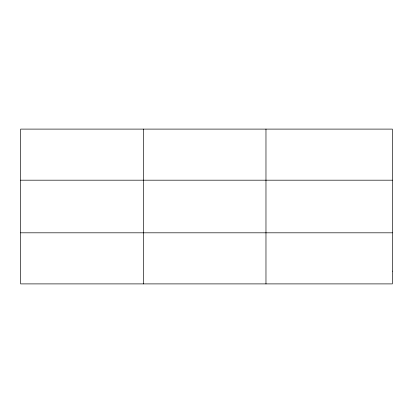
<?xml version="1.0" encoding="UTF-8"?>
<svg xmlns="http://www.w3.org/2000/svg" width="413" height="413" viewBox="0 0 413 413"><rect width="100%" height="100%" fill="white"/><g stroke="black" fill="none" stroke-linecap="round" stroke-linejoin="round"><path stroke-width="0.62" d="M143.311 283.896L143.311 129.104M265.972 283.896L265.972 129.104M20.65 180.187L392.35 180.187M20.65 232.813L392.35 232.813M392.35 271.124L392.35 283.896L20.65 283.896L20.65 129.104L392.35 129.104L392.35 271.124"/></g></svg>
